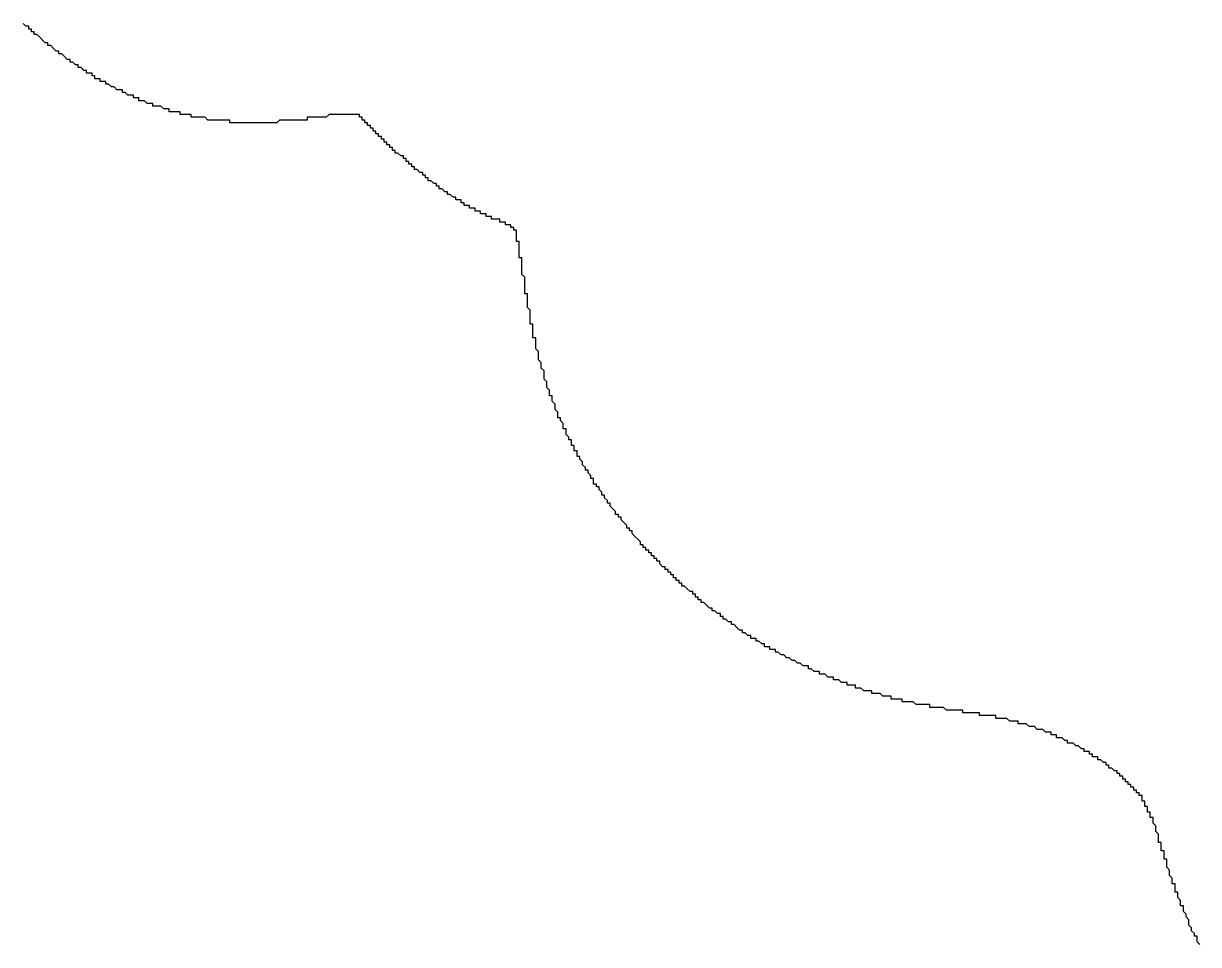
# Model space of a CAD drawing. Header units: millimetres. Extents: x 289 to 9778, y -894 to 6380.
# Drawn here: x 7136.231 to 7140.495, y 587.108 to 590.448 of the extents above; entities that cross this region are included whole.
import ezdxf

# ---------------------------------------------------------------- set-up
doc = ezdxf.new("R2010")
doc.units = ezdxf.units.MM

msp = doc.modelspace()

# ---------------------------------------------------------------- linework, layer by layer
for points in [[(7137.4397, 590.1175, 0), (7137.4297, 590.1175, 0), (7137.4297, 590.1175, 0), (7137.4297, 590.1175, 0), (7137.4297, 590.1175, 0), (7137.4297, 590.1175, 0), (7137.4297, 590.1175, 0), (7137.4297, 590.1175, 0), (7137.4297, 590.1175, 0), (7137.4297, 590.1175, 0), (7137.4297, 590.1175, 0), (7137.4297, 590.1175, 0), (7137.4297, 590.1175, 0), (7137.4297, 590.1175, 0), (7137.4297, 590.1175, 0), (7137.4297, 590.1175, 0), (7137.4197, 590.1175, 0), (7137.4197, 590.1175, 0), (7137.4197, 590.1175, 0), (7137.4197, 590.1175, 0), (7137.4197, 590.1175, 0), (7137.4197, 590.1175, 0), (7137.4197, 590.1175, 0), (7137.4197, 590.1175, 0), (7137.4197, 590.1175, 0), (7137.4097, 590.1175, 0), (7137.4097, 590.1175, 0), (7137.4097, 590.1175, 0), (7137.4097, 590.1175, 0), (7137.4097, 590.1175, 0), (7137.4097, 590.1175, 0), (7137.4097, 590.1175, 0), (7137.3997, 590.1175, 0), (7137.3997, 590.1175, 0), (7137.3997, 590.1175, 0), (7137.3997, 590.1175, 0), (7137.3997, 590.1175, 0), (7137.3997, 590.1175, 0), (7137.3897, 590.1175, 0), (7137.3897, 590.1175, 0), (7137.3897, 590.1175, 0), (7137.3897, 590.1175, 0), (7137.3897, 590.1175, 0), (7137.3797, 590.1175, 0), (7137.3797, 590.1175, 0), (7137.3797, 590.1175, 0), (7137.3797, 590.1175, 0), (7137.3697, 590.1175, 0), (7137.3697, 590.1175, 0), (7137.3697, 590.1175, 0), (7137.3697, 590.1175, 0), (7137.3597, 590.1175, 0), (7137.3597, 590.1175, 0), (7137.3597, 590.1175, 0), (7137.3597, 590.1175, 0), (7137.3497, 590.1175, 0), (7137.3497, 590.1175, 0), (7137.3497, 590.1175, 0), (7137.3497, 590.1175, 0), (7137.3397, 590.1175, 0), (7137.3397, 590.1175, 0), (7137.3397, 590.1175, 0), (7137.3397, 590.1175, 0), (7137.3297, 590.1075, 0), (7137.3297, 590.1075, 0), (7137.3297, 590.1075, 0), (7137.3297, 590.1075, 0), (7137.3197, 590.1075, 0), (7137.3197, 590.1075, 0), (7137.3197, 590.1075, 0), (7137.3097, 590.1075, 0), (7137.3097, 590.1075, 0), (7137.3097, 590.1075, 0), (7137.2997, 590.1075, 0), (7137.2997, 590.1075, 0), (7137.2997, 590.1075, 0), (7137.2997, 590.1075, 0), (7137.2897, 590.1075, 0), (7137.2897, 590.1075, 0), (7137.2897, 590.1075, 0), (7137.2797, 590.1075, 0), (7137.2797, 590.1075, 0), (7137.2797, 590.1075, 0), (7137.2697, 590.1075, 0), (7137.2697, 590.1075, 0), (7137.2697, 590.1075, 0), (7137.2597, 590.1075, 0), (7137.2597, 590.1075, 0), (7137.2597, 590.0975, 0), (7137.2497, 590.0975, 0), (7137.2497, 590.0975, 0), (7137.2497, 590.0975, 0), (7137.2397, 590.0975, 0), (7137.2397, 590.0975, 0), (7137.2397, 590.0975, 0), (7137.2297, 590.0975, 0), (7137.2297, 590.0975, 0), (7137.2297, 590.0975, 0), (7137.2197, 590.0975, 0), (7137.2197, 590.0975, 0), (7137.2097, 590.0975, 0), (7137.2097, 590.0975, 0), (7137.2097, 590.0975, 0), (7137.1997, 590.0975, 0), (7137.1997, 590.0975, 0), (7137.1997, 590.0975, 0), (7137.1897, 590.0975, 0), (7137.1897, 590.0975, 0), (7137.1797, 590.0975, 0), (7137.1797, 590.0975, 0), (7137.1797, 590.0975, 0), (7137.1697, 590.0975, 0), (7137.1697, 590.0975, 0), (7137.1697, 590.0975, 0), (7137.1597, 590.0975, 0), (7137.1597, 590.0975, 0), (7137.1497, 590.0875, 0), (7137.1497, 590.0875, 0), (7137.1497, 590.0875, 0), (7137.1397, 590.0875, 0), (7137.1397, 590.0875, 0), (7137.1297, 590.0875, 0), (7137.1297, 590.0875, 0), (7137.1297, 590.0875, 0), (7137.1197, 590.0875, 0), (7137.1197, 590.0875, 0), (7137.1097, 590.0875, 0), (7137.1097, 590.0875, 0), (7137.1097, 590.0875, 0), (7137.0997, 590.0875, 0), (7137.0997, 590.0875, 0), (7137.0897, 590.0875, 0), (7137.0897, 590.0875, 0), (7137.0797, 590.0875, 0), (7137.0797, 590.0875, 0), (7137.0797, 590.0875, 0), (7137.0697, 590.0875, 0), (7137.0697, 590.0875, 0), (7137.0597, 590.0875, 0), (7137.0597, 590.0875, 0), (7137.0597, 590.0875, 0), (7137.0497, 590.0875, 0), (7137.0497, 590.0875, 0), (7137.0397, 590.0875, 0), (7137.0397, 590.0875, 0), (7137.0297, 590.0875, 0), (7137.0297, 590.0875, 0), (7137.0197, 590.0875, 0), (7137.0197, 590.0875, 0), (7137.0197, 590.0875, 0), (7137.0097, 590.0875, 0), (7137.0097, 590.0875, 0), (7136.9997, 590.0875, 0), (7136.9997, 590.0875, 0), (7136.9897, 590.0875, 0), (7136.9897, 590.0875, 0), (7136.9797, 590.0875, 0), (7136.9797, 590.0875, 0), (7136.9797, 590.0975, 0), (7136.9697, 590.0975, 0), (7136.9697, 590.0975, 0), (7136.9597, 590.0975, 0), (7136.9597, 590.0975, 0), (7136.9497, 590.0975, 0), (7136.9497, 590.0975, 0), (7136.9397, 590.0975, 0), (7136.9397, 590.0975, 0), (7136.9297, 590.0975, 0), (7136.9297, 590.0975, 0), (7136.9297, 590.0975, 0), (7136.9197, 590.0975, 0), (7136.9197, 590.0975, 0), (7136.9097, 590.0975, 0), (7136.9097, 590.0975, 0), (7136.8997, 590.0975, 0), (7136.8997, 590.0975, 0), (7136.8897, 590.1075, 0), (7136.8897, 590.1075, 0), (7136.8797, 590.1075, 0), (7136.8797, 590.1075, 0), (7136.8697, 590.1075, 0), (7136.8697, 590.1075, 0), (7136.8697, 590.1075, 0), (7136.8597, 590.1075, 0), (7136.8597, 590.1075, 0), (7136.8497, 590.1075, 0), (7136.8497, 590.1075, 0), (7136.8397, 590.1075, 0), (7136.8397, 590.1175, 0), (7136.8297, 590.1175, 0), (7136.8297, 590.1175, 0), (7136.8197, 590.1175, 0), (7136.8197, 590.1175, 0), (7136.8197, 590.1175, 0), (7136.8097, 590.1175, 0), (7136.8097, 590.1175, 0), (7136.7997, 590.1175, 0), (7136.7997, 590.1275, 0), (7136.7897, 590.1275, 0), (7136.7897, 590.1275, 0), (7136.7797, 590.1275, 0), (7136.7797, 590.1275, 0), (7136.7697, 590.1275, 0), (7136.7697, 590.1275, 0), (7136.7597, 590.1275, 0), (7136.7597, 590.1375, 0), (7136.7597, 590.1375, 0), (7136.7497, 590.1375, 0), (7136.7497, 590.1375, 0), (7136.7397, 590.1375, 0), (7136.7397, 590.1375, 0), (7136.7297, 590.1475, 0), (7136.7297, 590.1475, 0), (7136.7197, 590.1475, 0), (7136.7197, 590.1475, 0), (7136.7097, 590.1475, 0), (7136.7097, 590.1475, 0), (7136.6997, 590.1475, 0), (7136.6997, 590.1575, 0), (7136.6997, 590.1575, 0), (7136.6897, 590.1575, 0), (7136.6897, 590.1575, 0), (7136.6797, 590.1575, 0), (7136.6797, 590.1575, 0), (7136.6697, 590.1675, 0), (7136.6697, 590.1675, 0), (7136.6597, 590.1675, 0), (7136.6597, 590.1675, 0), (7136.6497, 590.1675, 0), (7136.6497, 590.1775, 0), (7136.6397, 590.1775, 0), (7136.6397, 590.1775, 0), (7136.6397, 590.1775, 0), (7136.6297, 590.1775, 0), (7136.6297, 590.1875, 0), (7136.6197, 590.1875, 0), (7136.6197, 590.1875, 0), (7136.6097, 590.1875, 0), (7136.6097, 590.1875, 0), (7136.5997, 590.1975, 0), (7136.5997, 590.1975, 0), (7136.5897, 590.1975, 0), (7136.5897, 590.1975, 0), (7136.5897, 590.2075, 0), (7136.5797, 590.2075, 0), (7136.5797, 590.2075, 0), (7136.5697, 590.2075, 0), (7136.5697, 590.2075, 0), (7136.5597, 590.2175, 0), (7136.5597, 590.2175, 0), (7136.5497, 590.2175, 0), (7136.5497, 590.2175, 0), (7136.5397, 590.2275, 0), (7136.5397, 590.2275, 0), (7136.5297, 590.2275, 0), (7136.5297, 590.2275, 0), (7136.5297, 590.2375, 0), (7136.5197, 590.2375, 0), (7136.5197, 590.2375, 0), (7136.5097, 590.2375, 0), (7136.5097, 590.2475, 0), (7136.4997, 590.2475, 0), (7136.4997, 590.2475, 0), (7136.4897, 590.2475, 0), (7136.4897, 590.2575, 0), (7136.4797, 590.2575, 0), (7136.4797, 590.2575, 0), (7136.4797, 590.2675, 0), (7136.4697, 590.2675, 0), (7136.4697, 590.2675, 0), (7136.4597, 590.2675, 0), (7136.4597, 590.2775, 0), (7136.4497, 590.2775, 0), (7136.4497, 590.2775, 0), (7136.4397, 590.2875, 0), (7136.4397, 590.2875, 0), (7136.4297, 590.2875, 0), (7136.4297, 590.2875, 0), (7136.4297, 590.2975, 0), (7136.4197, 590.2975, 0), (7136.4197, 590.2975, 0), (7136.4097, 590.3075, 0), (7136.4097, 590.3075, 0), (7136.3997, 590.3075, 0), (7136.3997, 590.3175, 0), (7136.3897, 590.3175, 0), (7136.3897, 590.3175, 0), (7136.3797, 590.3275, 0), (7136.3797, 590.3275, 0), (7136.3797, 590.3275, 0), (7136.3697, 590.3375, 0), (7136.3697, 590.3375, 0), (7136.3597, 590.3375, 0), (7136.3597, 590.3475, 0), (7136.3497, 590.3475, 0), (7136.3497, 590.3475, 0), (7136.3397, 590.3575, 0), (7136.3397, 590.3575, 0), (7136.3397, 590.3575, 0), (7136.3297, 590.3675, 0), (7136.3297, 590.3675, 0), (7136.3197, 590.3675, 0), (7136.3197, 590.3775, 0), (7136.3097, 590.3775, 0), (7136.3097, 590.3775, 0), (7136.2997, 590.3875, 0), (7136.2997, 590.3875, 0), (7136.2997, 590.3875, 0), (7136.2897, 590.3975, 0), (7136.2897, 590.3975, 0), (7136.2797, 590.4075, 0), (7136.2797, 590.4075, 0), (7136.2697, 590.4075, 0), (7136.2697, 590.4175, 0), (7136.2597, 590.4175, 0), (7136.2597, 590.4175, 0), (7136.2597, 590.4275, 0), (7136.2497, 590.4275, 0), (7136.2497, 590.4375, 0), (7136.2397, 590.4375, 0), (7136.2397, 590.4375, 0), (7136.2297, 590.4475, 0)], [(7138.0097, 589.7075, 0), (7138.0097, 589.7075, 0), (7138.0097, 589.7075, 0), (7138.0097, 589.7075, 0), (7138.0097, 589.7075, 0), (7138.0097, 589.7075, 0), (7138.0097, 589.7075, 0), (7138.0097, 589.7075, 0), (7138.0097, 589.7075, 0), (7138.0097, 589.7075, 0), (7138.0097, 589.7075, 0), (7138.0097, 589.7075, 0), (7138.0097, 589.7075, 0), (7138.0097, 589.7075, 0), (7137.9997, 589.7075, 0), (7137.9997, 589.7075, 0), (7137.9997, 589.7075, 0), (7137.9997, 589.7075, 0), (7137.9997, 589.7075, 0), (7137.9997, 589.7075, 0), (7137.9997, 589.7175, 0), (7137.9997, 589.7175, 0), (7137.9997, 589.7175, 0), (7137.9997, 589.7175, 0), (7137.9997, 589.7175, 0), (7137.9997, 589.7175, 0), (7137.9997, 589.7175, 0), (7137.9997, 589.7175, 0), (7137.9997, 589.7175, 0), (7137.9997, 589.7175, 0), (7137.9997, 589.7175, 0), (7137.9897, 589.7175, 0), (7137.9897, 589.7175, 0), (7137.9897, 589.7175, 0), (7137.9897, 589.7175, 0), (7137.9897, 589.7175, 0), (7137.9897, 589.7175, 0), (7137.9897, 589.7175, 0), (7137.9897, 589.7175, 0), (7137.9897, 589.7175, 0), (7137.9897, 589.7175, 0), (7137.9897, 589.7175, 0), (7137.9897, 589.7175, 0), (7137.9797, 589.7175, 0), (7137.9797, 589.7175, 0), (7137.9797, 589.7175, 0), (7137.9797, 589.7175, 0), (7137.9797, 589.7175, 0), (7137.9797, 589.7275, 0), (7137.9797, 589.7275, 0), (7137.9797, 589.7275, 0), (7137.9797, 589.7275, 0), (7137.9797, 589.7275, 0), (7137.9697, 589.7275, 0), (7137.9697, 589.7275, 0), (7137.9697, 589.7275, 0), (7137.9697, 589.7275, 0), (7137.9697, 589.7275, 0), (7137.9697, 589.7275, 0), (7137.9697, 589.7275, 0), (7137.9697, 589.7275, 0), (7137.9597, 589.7275, 0), (7137.9597, 589.7275, 0), (7137.9597, 589.7275, 0), (7137.9597, 589.7275, 0), (7137.9597, 589.7275, 0), (7137.9597, 589.7275, 0), (7137.9597, 589.7275, 0), (7137.9597, 589.7375, 0), (7137.9497, 589.7375, 0), (7137.9497, 589.7375, 0), (7137.9497, 589.7375, 0), (7137.9497, 589.7375, 0), (7137.9497, 589.7375, 0), (7137.9497, 589.7375, 0), (7137.9497, 589.7375, 0), (7137.9397, 589.7375, 0), (7137.9397, 589.7375, 0), (7137.9397, 589.7375, 0), (7137.9397, 589.7375, 0), (7137.9397, 589.7375, 0), (7137.9397, 589.7375, 0), (7137.9297, 589.7375, 0), (7137.9297, 589.7375, 0), (7137.9297, 589.7475, 0), (7137.9297, 589.7475, 0), (7137.9297, 589.7475, 0), (7137.9297, 589.7475, 0), (7137.9197, 589.7475, 0), (7137.9197, 589.7475, 0), (7137.9197, 589.7475, 0), (7137.9197, 589.7475, 0), (7137.9197, 589.7475, 0), (7137.9197, 589.7475, 0), (7137.9097, 589.7475, 0), (7137.9097, 589.7475, 0), (7137.9097, 589.7475, 0), (7137.9097, 589.7575, 0), (7137.9097, 589.7575, 0), (7137.9097, 589.7575, 0), (7137.8997, 589.7575, 0), (7137.8997, 589.7575, 0), (7137.8997, 589.7575, 0), (7137.8997, 589.7575, 0), (7137.8997, 589.7575, 0), (7137.8897, 589.7575, 0), (7137.8897, 589.7575, 0), (7137.8897, 589.7575, 0), (7137.8897, 589.7575, 0), (7137.8897, 589.7675, 0), (7137.8897, 589.7675, 0), (7137.8797, 589.7675, 0), (7137.8797, 589.7675, 0), (7137.8797, 589.7675, 0), (7137.8797, 589.7675, 0), (7137.8797, 589.7675, 0), (7137.8697, 589.7675, 0), (7137.8697, 589.7675, 0), (7137.8697, 589.7675, 0), (7137.8697, 589.7775, 0), (7137.8697, 589.7775, 0), (7137.8597, 589.7775, 0), (7137.8597, 589.7775, 0), (7137.8597, 589.7775, 0), (7137.8597, 589.7775, 0), (7137.8597, 589.7775, 0), (7137.8497, 589.7775, 0), (7137.8497, 589.7775, 0), (7137.8497, 589.7775, 0), (7137.8497, 589.7875, 0), (7137.8497, 589.7875, 0), (7137.8397, 589.7875, 0), (7137.8397, 589.7875, 0), (7137.8397, 589.7875, 0), (7137.8397, 589.7875, 0), (7137.8397, 589.7875, 0), (7137.8297, 589.7875, 0), (7137.8297, 589.7875, 0), (7137.8297, 589.7975, 0), (7137.8297, 589.7975, 0), (7137.8297, 589.7975, 0), (7137.8297, 589.7975, 0), (7137.8197, 589.7975, 0), (7137.8197, 589.7975, 0), (7137.8197, 589.7975, 0), (7137.8197, 589.7975, 0), (7137.8197, 589.8075, 0), (7137.8097, 589.8075, 0), (7137.8097, 589.8075, 0), (7137.8097, 589.8075, 0), (7137.8097, 589.8075, 0), (7137.8097, 589.8075, 0), (7137.7997, 589.8075, 0), (7137.7997, 589.8075, 0), (7137.7997, 589.8075, 0), (7137.7997, 589.8175, 0), (7137.7997, 589.8175, 0), (7137.7997, 589.8175, 0), (7137.7897, 589.8175, 0), (7137.7897, 589.8175, 0), (7137.7897, 589.8175, 0), (7137.7897, 589.8175, 0), (7137.7897, 589.8175, 0), (7137.7797, 589.8275, 0), (7137.7797, 589.8275, 0), (7137.7797, 589.8275, 0), (7137.7797, 589.8275, 0), (7137.7797, 589.8275, 0), (7137.7697, 589.8275, 0), (7137.7697, 589.8275, 0), (7137.7697, 589.8275, 0), (7137.7697, 589.8375, 0), (7137.7697, 589.8375, 0), (7137.7697, 589.8375, 0), (7137.7597, 589.8375, 0), (7137.7597, 589.8375, 0), (7137.7597, 589.8375, 0), (7137.7597, 589.8375, 0), (7137.7597, 589.8375, 0), (7137.7497, 589.8475, 0), (7137.7497, 589.8475, 0), (7137.7497, 589.8475, 0), (7137.7497, 589.8475, 0), (7137.7497, 589.8475, 0), (7137.7497, 589.8475, 0), (7137.7397, 589.8475, 0), (7137.7397, 589.8475, 0), (7137.7397, 589.8575, 0), (7137.7397, 589.8575, 0), (7137.7397, 589.8575, 0), (7137.7397, 589.8575, 0), (7137.7297, 589.8575, 0), (7137.7297, 589.8575, 0), (7137.7297, 589.8575, 0), (7137.7297, 589.8575, 0), (7137.7297, 589.8675, 0), (7137.7197, 589.8675, 0), (7137.7197, 589.8675, 0), (7137.7197, 589.8675, 0), (7137.7197, 589.8675, 0), (7137.7197, 589.8675, 0), (7137.7197, 589.8675, 0), (7137.7097, 589.8775, 0), (7137.7097, 589.8775, 0), (7137.7097, 589.8775, 0), (7137.7097, 589.8775, 0), (7137.7097, 589.8775, 0), (7137.7097, 589.8775, 0), (7137.6997, 589.8775, 0), (7137.6997, 589.8775, 0), (7137.6997, 589.8875, 0), (7137.6997, 589.8875, 0), (7137.6997, 589.8875, 0), (7137.6997, 589.8875, 0), (7137.6897, 589.8875, 0), (7137.6897, 589.8875, 0), (7137.6897, 589.8875, 0), (7137.6897, 589.8975, 0), (7137.6897, 589.8975, 0), (7137.6897, 589.8975, 0), (7137.6797, 589.8975, 0), (7137.6797, 589.8975, 0), (7137.6797, 589.8975, 0), (7137.6797, 589.8975, 0), (7137.6797, 589.9075, 0), (7137.6797, 589.9075, 0), (7137.6697, 589.9075, 0), (7137.6697, 589.9075, 0), (7137.6697, 589.9075, 0), (7137.6697, 589.9075, 0), (7137.6697, 589.9075, 0), (7137.6697, 589.9075, 0), (7137.6597, 589.9175, 0), (7137.6597, 589.9175, 0), (7137.6597, 589.9175, 0), (7137.6597, 589.9175, 0), (7137.6597, 589.9175, 0), (7137.6597, 589.9175, 0), (7137.6497, 589.9175, 0), (7137.6497, 589.9275, 0), (7137.6497, 589.9275, 0), (7137.6497, 589.9275, 0), (7137.6497, 589.9275, 0), (7137.6497, 589.9275, 0), (7137.6397, 589.9275, 0), (7137.6397, 589.9275, 0), (7137.6397, 589.9275, 0), (7137.6397, 589.9375, 0), (7137.6397, 589.9375, 0), (7137.6397, 589.9375, 0), (7137.6297, 589.9375, 0), (7137.6297, 589.9375, 0), (7137.6297, 589.9375, 0), (7137.6297, 589.9375, 0), (7137.6297, 589.9475, 0), (7137.6297, 589.9475, 0), (7137.6297, 589.9475, 0), (7137.6197, 589.9475, 0), (7137.6197, 589.9475, 0), (7137.6197, 589.9475, 0), (7137.6197, 589.9475, 0), (7137.6197, 589.9575, 0), (7137.6197, 589.9575, 0), (7137.6097, 589.9575, 0), (7137.6097, 589.9575, 0), (7137.6097, 589.9575, 0), (7137.6097, 589.9575, 0), (7137.6097, 589.9575, 0), (7137.6097, 589.9575, 0), (7137.6097, 589.9675, 0), (7137.5997, 589.9675, 0), (7137.5997, 589.9675, 0), (7137.5997, 589.9675, 0), (7137.5997, 589.9675, 0), (7137.5997, 589.9675, 0), (7137.5997, 589.9675, 0), (7137.5897, 589.9775, 0), (7137.5897, 589.9775, 0), (7137.5897, 589.9775, 0), (7137.5897, 589.9775, 0), (7137.5897, 589.9775, 0), (7137.5897, 589.9775, 0), (7137.5897, 589.9775, 0), (7137.5797, 589.9775, 0), (7137.5797, 589.9875, 0), (7137.5797, 589.9875, 0), (7137.5797, 589.9875, 0), (7137.5797, 589.9875, 0), (7137.5797, 589.9875, 0), (7137.5797, 589.9875, 0), (7137.5697, 589.9875, 0), (7137.5697, 589.9875, 0), (7137.5697, 589.9975, 0), (7137.5697, 589.9975, 0), (7137.5697, 589.9975, 0), (7137.5697, 589.9975, 0), (7137.5697, 589.9975, 0), (7137.5597, 589.9975, 0), (7137.5597, 589.9975, 0), (7137.5597, 590.0075, 0), (7137.5597, 590.0075, 0), (7137.5597, 590.0075, 0), (7137.5597, 590.0075, 0), (7137.5597, 590.0075, 0), (7137.5497, 590.0075, 0), (7137.5497, 590.0075, 0), (7137.5497, 590.0075, 0), (7137.5497, 590.0175, 0), (7137.5497, 590.0175, 0), (7137.5497, 590.0175, 0), (7137.5497, 590.0175, 0), (7137.5497, 590.0175, 0), (7137.5397, 590.0175, 0), (7137.5397, 590.0175, 0), (7137.5397, 590.0175, 0), (7137.5397, 590.0275, 0), (7137.5397, 590.0275, 0), (7137.5397, 590.0275, 0), (7137.5397, 590.0275, 0), (7137.5297, 590.0275, 0), (7137.5297, 590.0275, 0), (7137.5297, 590.0275, 0), (7137.5297, 590.0275, 0), (7137.5297, 590.0375, 0), (7137.5297, 590.0375, 0), (7137.5297, 590.0375, 0), (7137.5297, 590.0375, 0), (7137.5197, 590.0375, 0), (7137.5197, 590.0375, 0), (7137.5197, 590.0375, 0), (7137.5197, 590.0375, 0), (7137.5197, 590.0375, 0), (7137.5197, 590.0475, 0), (7137.5197, 590.0475, 0), (7137.5197, 590.0475, 0), (7137.5197, 590.0475, 0), (7137.5097, 590.0475, 0), (7137.5097, 590.0475, 0), (7137.5097, 590.0475, 0), (7137.5097, 590.0475, 0), (7137.5097, 590.0475, 0), (7137.5097, 590.0575, 0), (7137.5097, 590.0575, 0), (7137.5097, 590.0575, 0), (7137.4997, 590.0575, 0), (7137.4997, 590.0575, 0), (7137.4997, 590.0575, 0), (7137.4997, 590.0575, 0), (7137.4997, 590.0575, 0), (7137.4997, 590.0575, 0), (7137.4997, 590.0675, 0), (7137.4997, 590.0675, 0), (7137.4997, 590.0675, 0), (7137.4897, 590.0675, 0), (7137.4897, 590.0675, 0), (7137.4897, 590.0675, 0), (7137.4897, 590.0675, 0), (7137.4897, 590.0675, 0), (7137.4897, 590.0675, 0), (7137.4897, 590.0675, 0), (7137.4897, 590.0775, 0), (7137.4897, 590.0775, 0), (7137.4897, 590.0775, 0), (7137.4797, 590.0775, 0), (7137.4797, 590.0775, 0), (7137.4797, 590.0775, 0), (7137.4797, 590.0775, 0), (7137.4797, 590.0775, 0), (7137.4797, 590.0775, 0), (7137.4797, 590.0775, 0), (7137.4797, 590.0775, 0), (7137.4797, 590.0875, 0), (7137.4797, 590.0875, 0), (7137.4797, 590.0875, 0), (7137.4697, 590.0875, 0), (7137.4697, 590.0875, 0), (7137.4697, 590.0875, 0), (7137.4697, 590.0875, 0), (7137.4697, 590.0875, 0), (7137.4697, 590.0875, 0), (7137.4697, 590.0875, 0), (7137.4697, 590.0875, 0), (7137.4697, 590.0875, 0), (7137.4697, 590.0975, 0), (7137.4697, 590.0975, 0), (7137.4697, 590.0975, 0), (7137.4597, 590.0975, 0), (7137.4597, 590.0975, 0), (7137.4597, 590.0975, 0), (7137.4597, 590.0975, 0), (7137.4597, 590.0975, 0), (7137.4597, 590.0975, 0), (7137.4597, 590.0975, 0), (7137.4597, 590.0975, 0), (7137.4597, 590.0975, 0), (7137.4597, 590.0975, 0), (7137.4597, 590.0975, 0), (7137.4597, 590.1075, 0), (7137.4597, 590.1075, 0), (7137.4597, 590.1075, 0), (7137.4497, 590.1075, 0), (7137.4497, 590.1075, 0), (7137.4497, 590.1075, 0), (7137.4497, 590.1075, 0), (7137.4497, 590.1075, 0), (7137.4497, 590.1075, 0), (7137.4497, 590.1075, 0), (7137.4497, 590.1075, 0), (7137.4497, 590.1075, 0), (7137.4497, 590.1075, 0), (7137.4497, 590.1075, 0), (7137.4497, 590.1075, 0), (7137.4497, 590.1075, 0), (7137.4497, 590.1075, 0), (7137.4497, 590.1075, 0), (7137.4497, 590.1075, 0), (7137.4497, 590.1175, 0), (7137.4397, 590.1175, 0), (7137.4397, 590.1175, 0), (7137.4397, 590.1175, 0), (7137.4397, 590.1175, 0), (7137.4397, 590.1175, 0), (7137.4397, 590.1175, 0), (7137.4397, 590.1175, 0), (7137.4397, 590.1175, 0), (7137.4397, 590.1175, 0), (7137.4397, 590.1175, 0), (7137.4397, 590.1175, 0), (7137.4397, 590.1175, 0), (7137.4397, 590.1175, 0), (7137.4397, 590.1175, 0), (7137.4397, 590.1175, 0), (7137.4397, 590.1175, 0), (7137.4397, 590.1175, 0), (7137.4397, 590.1175, 0), (7137.4397, 590.1175, 0), (7137.4397, 590.1175, 0), (7137.4397, 590.1175, 0), (7137.4397, 590.1175, 0), (7137.4397, 590.1175, 0), (7137.4397, 590.1175, 0), (7137.4397, 590.1175, 0), (7137.4397, 590.1175, 0), (7137.4397, 590.1175, 0), (7137.4397, 590.1175, 0), (7137.4397, 590.1175, 0), (7137.4397, 590.1175, 0), (7137.4397, 590.1175, 0)], [(7140.4997, 587.1075, 0), (7140.4897, 587.1175, 0), (7140.4897, 587.1175, 0), (7140.4897, 587.1275, 0), (7140.4897, 587.1375, 0), (7140.4797, 587.1375, 0), (7140.4797, 587.1475, 0), (7140.4797, 587.1475, 0), (7140.4697, 587.1575, 0), (7140.4697, 587.1575, 0), (7140.4697, 587.1675, 0), (7140.4697, 587.1675, 0), (7140.4597, 587.1775, 0), (7140.4597, 587.1875, 0), (7140.4597, 587.1875, 0), (7140.4597, 587.1975, 0), (7140.4597, 587.1975, 0), (7140.4497, 587.2075, 0), (7140.4497, 587.2075, 0), (7140.4497, 587.2175, 0), (7140.4497, 587.2175, 0), (7140.4397, 587.2275, 0), (7140.4397, 587.2275, 0), (7140.4397, 587.2375, 0), (7140.4397, 587.2375, 0), (7140.4397, 587.2475, 0), (7140.4297, 587.2475, 0), (7140.4297, 587.2575, 0), (7140.4297, 587.2575, 0), (7140.4297, 587.2675, 0), (7140.4297, 587.2675, 0), (7140.4197, 587.2775, 0), (7140.4197, 587.2775, 0), (7140.4197, 587.2875, 0), (7140.4197, 587.2875, 0), (7140.4197, 587.2975, 0), (7140.4097, 587.2975, 0), (7140.4097, 587.3075, 0), (7140.4097, 587.3075, 0), (7140.4097, 587.3175, 0), (7140.4097, 587.3175, 0), (7140.4097, 587.3275, 0), (7140.3997, 587.3275, 0), (7140.3997, 587.3375, 0), (7140.3997, 587.3375, 0), (7140.3997, 587.3375, 0), (7140.3997, 587.3475, 0), (7140.3997, 587.3475, 0), (7140.3897, 587.3575, 0), (7140.3897, 587.3575, 0), (7140.3897, 587.3675, 0), (7140.3897, 587.3675, 0), (7140.3897, 587.3775, 0), (7140.3897, 587.3775, 0), (7140.3897, 587.3775, 0), (7140.3797, 587.3875, 0), (7140.3797, 587.3875, 0), (7140.3797, 587.3975, 0), (7140.3797, 587.3975, 0), (7140.3797, 587.4075, 0), (7140.3797, 587.4075, 0), (7140.3797, 587.4075, 0), (7140.3797, 587.4175, 0), (7140.3697, 587.4175, 0), (7140.3697, 587.4275, 0), (7140.3697, 587.4275, 0), (7140.3697, 587.4275, 0), (7140.3697, 587.4375, 0), (7140.3697, 587.4375, 0), (7140.3697, 587.4375, 0), (7140.3697, 587.4475, 0), (7140.3597, 587.4475, 0), (7140.3597, 587.4575, 0), (7140.3597, 587.4575, 0), (7140.3597, 587.4575, 0), (7140.3597, 587.4675, 0), (7140.3597, 587.4675, 0), (7140.3597, 587.4675, 0), (7140.3597, 587.4775, 0), (7140.3597, 587.4775, 0), (7140.3497, 587.4775, 0), (7140.3497, 587.4875, 0), (7140.3497, 587.4875, 0), (7140.3497, 587.4875, 0), (7140.3497, 587.4975, 0), (7140.3497, 587.4975, 0), (7140.3497, 587.4975, 0), (7140.3497, 587.5075, 0), (7140.3497, 587.5075, 0), (7140.3497, 587.5075, 0), (7140.3397, 587.5175, 0), (7140.3397, 587.5175, 0), (7140.3397, 587.5175, 0), (7140.3397, 587.5275, 0), (7140.3397, 587.5275, 0), (7140.3397, 587.5275, 0), (7140.3397, 587.5275, 0), (7140.3397, 587.5375, 0), (7140.3397, 587.5375, 0), (7140.3397, 587.5375, 0), (7140.3297, 587.5475, 0), (7140.3297, 587.5475, 0), (7140.3297, 587.5475, 0), (7140.3297, 587.5475, 0), (7140.3297, 587.5575, 0), (7140.3297, 587.5575, 0), (7140.3297, 587.5575, 0), (7140.3297, 587.5575, 0), (7140.3297, 587.5675, 0), (7140.3297, 587.5675, 0), (7140.3197, 587.5675, 0), (7140.3197, 587.5675, 0), (7140.3197, 587.5775, 0), (7140.3197, 587.5775, 0), (7140.3197, 587.5775, 0), (7140.3197, 587.5775, 0), (7140.3197, 587.5875, 0), (7140.3197, 587.5875, 0), (7140.3197, 587.5875, 0), (7140.3197, 587.5875, 0), (7140.3097, 587.5875, 0), (7140.3097, 587.5975, 0), (7140.3097, 587.5975, 0), (7140.3097, 587.5975, 0), (7140.3097, 587.5975, 0), (7140.3097, 587.5975, 0), (7140.3097, 587.6075, 0), (7140.3097, 587.6075, 0), (7140.3097, 587.6075, 0), (7140.3097, 587.6075, 0), (7140.2997, 587.6075, 0), (7140.2997, 587.6175, 0), (7140.2997, 587.6175, 0), (7140.2997, 587.6175, 0), (7140.2997, 587.6175, 0), (7140.2997, 587.6175, 0), (7140.2997, 587.6275, 0), (7140.2997, 587.6275, 0), (7140.2997, 587.6275, 0), (7140.2897, 587.6275, 0), (7140.2897, 587.6275, 0), (7140.2897, 587.6275, 0), (7140.2897, 587.6375, 0), (7140.2897, 587.6375, 0), (7140.2897, 587.6375, 0), (7140.2897, 587.6375, 0), (7140.2897, 587.6375, 0), (7140.2897, 587.6475, 0), (7140.2797, 587.6475, 0), (7140.2797, 587.6475, 0), (7140.2797, 587.6475, 0), (7140.2797, 587.6475, 0), (7140.2797, 587.6475, 0), (7140.2797, 587.6575, 0), (7140.2797, 587.6575, 0), (7140.2697, 587.6575, 0), (7140.2697, 587.6575, 0), (7140.2697, 587.6575, 0), (7140.2697, 587.6675, 0), (7140.2697, 587.6675, 0), (7140.2697, 587.6675, 0), (7140.2697, 587.6675, 0), (7140.2597, 587.6675, 0), (7140.2597, 587.6675, 0), (7140.2597, 587.6775, 0), (7140.2597, 587.6775, 0), (7140.2597, 587.6775, 0), (7140.2597, 587.6775, 0), (7140.2497, 587.6775, 0), (7140.2497, 587.6875, 0), (7140.2497, 587.6875, 0), (7140.2497, 587.6875, 0), (7140.2497, 587.6875, 0), (7140.2397, 587.6875, 0), (7140.2397, 587.6975, 0), (7140.2397, 587.6975, 0), (7140.2397, 587.6975, 0), (7140.2397, 587.6975, 0), (7140.2297, 587.6975, 0), (7140.2297, 587.7075, 0), (7140.2297, 587.7075, 0), (7140.2297, 587.7075, 0), (7140.2297, 587.7075, 0), (7140.2197, 587.7075, 0), (7140.2197, 587.7175, 0), (7140.2197, 587.7175, 0), (7140.2197, 587.7175, 0), (7140.2097, 587.7175, 0), (7140.2097, 587.7175, 0), (7140.2097, 587.7275, 0), (7140.2097, 587.7275, 0), (7140.1997, 587.7275, 0), (7140.1997, 587.7275, 0), (7140.1997, 587.7275, 0), (7140.1997, 587.7375, 0), (7140.1997, 587.7375, 0), (7140.1897, 587.7375, 0), (7140.1897, 587.7375, 0), (7140.1897, 587.7375, 0), (7140.1797, 587.7475, 0), (7140.1797, 587.7475, 0), (7140.1797, 587.7475, 0), (7140.1797, 587.7475, 0), (7140.1697, 587.7475, 0), (7140.1697, 587.7575, 0), (7140.1697, 587.7575, 0), (7140.1697, 587.7575, 0), (7140.1597, 587.7575, 0), (7140.1597, 587.7575, 0), (7140.1597, 587.7675, 0), (7140.1597, 587.7675, 0), (7140.1497, 587.7675, 0), (7140.1497, 587.7675, 0), (7140.1497, 587.7675, 0), (7140.1397, 587.7775, 0), (7140.1397, 587.7775, 0), (7140.1397, 587.7775, 0), (7140.1397, 587.7775, 0), (7140.1297, 587.7775, 0), (7140.1297, 587.7775, 0), (7140.1297, 587.7875, 0), (7140.1197, 587.7875, 0), (7140.1197, 587.7875, 0), (7140.1197, 587.7875, 0), (7140.1097, 587.7875, 0), (7140.1097, 587.7975, 0), (7140.1097, 587.7975, 0), (7140.1097, 587.7975, 0), (7140.0997, 587.7975, 0), (7140.0997, 587.7975, 0), (7140.0997, 587.8075, 0), (7140.0897, 587.8075, 0), (7140.0897, 587.8075, 0), (7140.0897, 587.8075, 0), (7140.0797, 587.8075, 0), (7140.0797, 587.8075, 0), (7140.0797, 587.8175, 0), (7140.0797, 587.8175, 0), (7140.0697, 587.8175, 0), (7140.0697, 587.8175, 0), (7140.0697, 587.8175, 0), (7140.0597, 587.8275, 0), (7140.0597, 587.8275, 0), (7140.0597, 587.8275, 0), (7140.0497, 587.8275, 0), (7140.0497, 587.8275, 0), (7140.0497, 587.8275, 0), (7140.0397, 587.8375, 0), (7140.0397, 587.8375, 0), (7140.0397, 587.8375, 0), (7140.0297, 587.8375, 0), (7140.0297, 587.8375, 0), (7140.0297, 587.8375, 0), (7140.0197, 587.8375, 0), (7140.0197, 587.8475, 0), (7140.0197, 587.8475, 0), (7140.0097, 587.8475, 0), (7140.0097, 587.8475, 0), (7140.0097, 587.8475, 0), (7140.0097, 587.8475, 0), (7139.9997, 587.8575, 0), (7139.9997, 587.8575, 0), (7139.9997, 587.8575, 0), (7139.9897, 587.8575, 0), (7139.9897, 587.8575, 0), (7139.9897, 587.8575, 0), (7139.9797, 587.8575, 0), (7139.9797, 587.8675, 0), (7139.9797, 587.8675, 0), (7139.9697, 587.8675, 0), (7139.9697, 587.8675, 0), (7139.9697, 587.8675, 0), (7139.9597, 587.8675, 0), (7139.9597, 587.8675, 0), (7139.9597, 587.8775, 0), (7139.9497, 587.8775, 0), (7139.9497, 587.8775, 0), (7139.9497, 587.8775, 0), (7139.9397, 587.8775, 0), (7139.9397, 587.8775, 0), (7139.9397, 587.8775, 0), (7139.9397, 587.8775, 0), (7139.9297, 587.8875, 0), (7139.9297, 587.8875, 0), (7139.9297, 587.8875, 0), (7139.9197, 587.8875, 0), (7139.9197, 587.8875, 0), (7139.9197, 587.8875, 0), (7139.9097, 587.8875, 0), (7139.9097, 587.8875, 0), (7139.9097, 587.8875, 0), (7139.8997, 587.8975, 0), (7139.8997, 587.8975, 0), (7139.8997, 587.8975, 0), (7139.8997, 587.8975, 0), (7139.8897, 587.8975, 0), (7139.8897, 587.8975, 0), (7139.8897, 587.8975, 0), (7139.8797, 587.8975, 0), (7139.8797, 587.8975, 0), (7139.8797, 587.8975, 0), (7139.8697, 587.9075, 0), (7139.8697, 587.9075, 0), (7139.8697, 587.9075, 0), (7139.8697, 587.9075, 0), (7139.8597, 587.9075, 0), (7139.8597, 587.9075, 0), (7139.8597, 587.9075, 0), (7139.8497, 587.9075, 0), (7139.8497, 587.9075, 0), (7139.8497, 587.9075, 0), (7139.8397, 587.9075, 0), (7139.8397, 587.9175, 0), (7139.8397, 587.9175, 0), (7139.8397, 587.9175, 0), (7139.8297, 587.9175, 0), (7139.8297, 587.9175, 0), (7139.8297, 587.9175, 0), (7139.8197, 587.9175, 0), (7139.8197, 587.9175, 0), (7139.8197, 587.9175, 0), (7139.8197, 587.9175, 0), (7139.8097, 587.9175, 0), (7139.8097, 587.9175, 0), (7139.8097, 587.9175, 0), (7139.7997, 587.9275, 0), (7139.7997, 587.9275, 0), (7139.7997, 587.9275, 0), (7139.7897, 587.9275, 0), (7139.7897, 587.9275, 0), (7139.7897, 587.9275, 0), (7139.7897, 587.9275, 0), (7139.7797, 587.9275, 0), (7139.7797, 587.9275, 0), (7139.7797, 587.9275, 0), (7139.7697, 587.9275, 0), (7139.7697, 587.9275, 0), (7139.7697, 587.9275, 0), (7139.7597, 587.9275, 0), (7139.7597, 587.9275, 0), (7139.7597, 587.9275, 0), (7139.7597, 587.9375, 0), (7139.7497, 587.9375, 0), (7139.7497, 587.9375, 0), (7139.7497, 587.9375, 0), (7139.7397, 587.9375, 0), (7139.7397, 587.9375, 0), (7139.7397, 587.9375, 0), (7139.7297, 587.9375, 0), (7139.7297, 587.9375, 0), (7139.7297, 587.9375, 0), (7139.7197, 587.9375, 0), (7139.7197, 587.9375, 0), (7139.7197, 587.9375, 0), (7139.7097, 587.9375, 0), (7139.7097, 587.9375, 0), (7139.7097, 587.9375, 0), (7139.7097, 587.9375, 0), (7139.6997, 587.9375, 0), (7139.6997, 587.9475, 0), (7139.6997, 587.9475, 0), (7139.6897, 587.9475, 0), (7139.6897, 587.9475, 0), (7139.6897, 587.9475, 0), (7139.6797, 587.9475, 0), (7139.6797, 587.9475, 0), (7139.6797, 587.9475, 0), (7139.6697, 587.9475, 0), (7139.6697, 587.9475, 0), (7139.6697, 587.9475, 0), (7139.6597, 587.9475, 0), (7139.6597, 587.9475, 0), (7139.6597, 587.9475, 0), (7139.6497, 587.9475, 0), (7139.6497, 587.9475, 0), (7139.6497, 587.9475, 0), (7139.6397, 587.9475, 0), (7139.6397, 587.9475, 0), (7139.6397, 587.9575, 0), (7139.6297, 587.9575, 0), (7139.6297, 587.9575, 0), (7139.6197, 587.9575, 0), (7139.6197, 587.9575, 0), (7139.6197, 587.9575, 0), (7139.6097, 587.9575, 0), (7139.6097, 587.9575, 0), (7139.6097, 587.9575, 0), (7139.5997, 587.9575, 0), (7139.5997, 587.9575, 0), (7139.5997, 587.9575, 0), (7139.5897, 587.9575, 0), (7139.5897, 587.9575, 0), (7139.5897, 587.9575, 0), (7139.5797, 587.9575, 0), (7139.5797, 587.9575, 0), (7139.5697, 587.9675, 0), (7139.5697, 587.9675, 0), (7139.5697, 587.9675, 0), (7139.5597, 587.9675, 0), (7139.5597, 587.9675, 0), (7139.5597, 587.9675, 0), (7139.5497, 587.9675, 0), (7139.5497, 587.9675, 0), (7139.5397, 587.9675, 0), (7139.5397, 587.9675, 0), (7139.5397, 587.9675, 0), (7139.5297, 587.9675, 0), (7139.5297, 587.9675, 0), (7139.5197, 587.9675, 0), (7139.5197, 587.9675, 0), (7139.5197, 587.9775, 0), (7139.5097, 587.9775, 0), (7139.5097, 587.9775, 0), (7139.4997, 587.9775, 0), (7139.4997, 587.9775, 0), (7139.4997, 587.9775, 0), (7139.4897, 587.9775, 0), (7139.4897, 587.9775, 0), (7139.4797, 587.9775, 0), (7139.4797, 587.9775, 0), (7139.4797, 587.9775, 0), (7139.4697, 587.9775, 0), (7139.4697, 587.9775, 0), (7139.4597, 587.9875, 0), (7139.4597, 587.9875, 0), (7139.4597, 587.9875, 0), (7139.4497, 587.9875, 0), (7139.4497, 587.9875, 0), (7139.4397, 587.9875, 0), (7139.4397, 587.9875, 0), (7139.4397, 587.9875, 0), (7139.4297, 587.9875, 0), (7139.4297, 587.9875, 0), (7139.4197, 587.9875, 0), (7139.4197, 587.9975, 0), (7139.4097, 587.9975, 0), (7139.4097, 587.9975, 0), (7139.4097, 587.9975, 0), (7139.3997, 587.9975, 0), (7139.3997, 587.9975, 0), (7139.3897, 587.9975, 0), (7139.3897, 587.9975, 0), (7139.3797, 587.9975, 0), (7139.3797, 588.0075, 0), (7139.3697, 588.0075, 0), (7139.3697, 588.0075, 0), (7139.3697, 588.0075, 0), (7139.3597, 588.0075, 0), (7139.3597, 588.0075, 0), (7139.3497, 588.0075, 0), (7139.3497, 588.0075, 0), (7139.3397, 588.0175, 0), (7139.3397, 588.0175, 0), (7139.3297, 588.0175, 0), (7139.3297, 588.0175, 0), (7139.3297, 588.0175, 0), (7139.3197, 588.0175, 0), (7139.3197, 588.0175, 0), (7139.3097, 588.0175, 0), (7139.3097, 588.0275, 0), (7139.2997, 588.0275, 0), (7139.2997, 588.0275, 0), (7139.2897, 588.0275, 0), (7139.2897, 588.0275, 0), (7139.2797, 588.0275, 0), (7139.2797, 588.0275, 0), (7139.2697, 588.0375, 0), (7139.2697, 588.0375, 0), (7139.2697, 588.0375, 0), (7139.2597, 588.0375, 0), (7139.2597, 588.0375, 0), (7139.2497, 588.0375, 0), (7139.2497, 588.0475, 0), (7139.2397, 588.0475, 0), (7139.2397, 588.0475, 0), (7139.2297, 588.0475, 0), (7139.2297, 588.0475, 0), (7139.2197, 588.0475, 0), (7139.2197, 588.0575, 0), (7139.2097, 588.0575, 0), (7139.2097, 588.0575, 0), (7139.1997, 588.0575, 0), (7139.1997, 588.0575, 0), (7139.1997, 588.0575, 0), (7139.1897, 588.0675, 0), (7139.1897, 588.0675, 0), (7139.1797, 588.0675, 0), (7139.1797, 588.0675, 0), (7139.1697, 588.0675, 0), (7139.1697, 588.0775, 0), (7139.1597, 588.0775, 0), (7139.1597, 588.0775, 0), (7139.1497, 588.0775, 0), (7139.1497, 588.0775, 0), (7139.1397, 588.0875, 0), (7139.1397, 588.0875, 0), (7139.1297, 588.0875, 0), (7139.1297, 588.0875, 0), (7139.1197, 588.0875, 0), (7139.1197, 588.0975, 0), (7139.1097, 588.0975, 0), (7139.1097, 588.0975, 0), (7139.0997, 588.0975, 0), (7139.0997, 588.0975, 0), (7139.0897, 588.1075, 0), (7139.0897, 588.1075, 0), (7139.0897, 588.1075, 0), (7139.0797, 588.1075, 0), (7139.0797, 588.1175, 0), (7139.0697, 588.1175, 0), (7139.0697, 588.1175, 0), (7139.0597, 588.1175, 0), (7139.0597, 588.1175, 0), (7139.0497, 588.1275, 0), (7139.0497, 588.1275, 0), (7139.0397, 588.1275, 0), (7139.0397, 588.1275, 0), (7139.0297, 588.1375, 0), (7139.0297, 588.1375, 0), (7139.0197, 588.1375, 0), (7139.0197, 588.1375, 0), (7139.0097, 588.1475, 0), (7139.0097, 588.1475, 0), (7138.9997, 588.1475, 0), (7138.9997, 588.1475, 0), (7138.9897, 588.1575, 0), (7138.9897, 588.1575, 0), (7138.9797, 588.1575, 0), (7138.9797, 588.1575, 0), (7138.9697, 588.1675, 0), (7138.9697, 588.1675, 0), (7138.9597, 588.1675, 0), (7138.9597, 588.1775, 0), (7138.9497, 588.1775, 0), (7138.9497, 588.1775, 0), (7138.9397, 588.1775, 0), (7138.9397, 588.1875, 0), (7138.9297, 588.1875, 0), (7138.9297, 588.1875, 0), (7138.9197, 588.1875, 0), (7138.9197, 588.1975, 0), (7138.9097, 588.1975, 0), (7138.9097, 588.1975, 0), (7138.8997, 588.2075, 0), (7138.8997, 588.2075, 0), (7138.8897, 588.2075, 0), (7138.8897, 588.2175, 0), (7138.8797, 588.2175, 0), (7138.8797, 588.2175, 0), (7138.8697, 588.2175, 0), (7138.8697, 588.2275, 0), (7138.8597, 588.2275, 0), (7138.8597, 588.2275, 0), (7138.8497, 588.2375, 0), (7138.8497, 588.2375, 0), (7138.8397, 588.2375, 0), (7138.8397, 588.2475, 0), (7138.8297, 588.2475, 0), (7138.8297, 588.2475, 0), (7138.8197, 588.2575, 0), (7138.8197, 588.2575, 0), (7138.8197, 588.2575, 0), (7138.8097, 588.2675, 0), (7138.8097, 588.2675, 0), (7138.7997, 588.2675, 0), (7138.7997, 588.2775, 0), (7138.7897, 588.2775, 0), (7138.7897, 588.2775, 0), (7138.7797, 588.2875, 0), (7138.7797, 588.2875, 0), (7138.7697, 588.2875, 0), (7138.7697, 588.2975, 0), (7138.7597, 588.2975, 0), (7138.7597, 588.3075, 0), (7138.7497, 588.3075, 0), (7138.7497, 588.3075, 0), (7138.7397, 588.3175, 0), (7138.7397, 588.3175, 0), (7138.7297, 588.3175, 0), (7138.7297, 588.3275, 0), (7138.7197, 588.3275, 0), (7138.7197, 588.3275, 0), (7138.7097, 588.3375, 0), (7138.7097, 588.3375, 0), (7138.6997, 588.3475, 0), (7138.6997, 588.3475, 0), (7138.6897, 588.3475, 0), (7138.6897, 588.3575, 0), (7138.6797, 588.3575, 0), (7138.6797, 588.3675, 0), (7138.6697, 588.3675, 0), (7138.6697, 588.3675, 0), (7138.6697, 588.3775, 0), (7138.6597, 588.3775, 0), (7138.6597, 588.3875, 0), (7138.6497, 588.3875, 0), (7138.6497, 588.3875, 0), (7138.6397, 588.3975, 0), (7138.6397, 588.3975, 0), (7138.6297, 588.4075, 0), (7138.6297, 588.4075, 0), (7138.6197, 588.4075, 0), (7138.6197, 588.4175, 0), (7138.6097, 588.4175, 0), (7138.6097, 588.4275, 0), (7138.5997, 588.4275, 0), (7138.5997, 588.4375, 0), (7138.5897, 588.4375, 0), (7138.5897, 588.4375, 0), (7138.5897, 588.4475, 0), (7138.5797, 588.4475, 0), (7138.5797, 588.4575, 0), (7138.5697, 588.4575, 0), (7138.5697, 588.4675, 0), (7138.5597, 588.4675, 0), (7138.5597, 588.4775, 0), (7138.5497, 588.4775, 0), (7138.5497, 588.4775, 0), (7138.5397, 588.4875, 0), (7138.5397, 588.4875, 0), (7138.5397, 588.4975, 0), (7138.5297, 588.4975, 0), (7138.5297, 588.5075, 0), (7138.5197, 588.5075, 0), (7138.5197, 588.5175, 0), (7138.5097, 588.5175, 0), (7138.5097, 588.5275, 0), (7138.4997, 588.5275, 0), (7138.4997, 588.5375, 0), (7138.4997, 588.5375, 0), (7138.4897, 588.5375, 0), (7138.4897, 588.5475, 0), (7138.4797, 588.5475, 0), (7138.4797, 588.5575, 0), (7138.4697, 588.5575, 0), (7138.4697, 588.5675, 0), (7138.4697, 588.5675, 0), (7138.4597, 588.5775, 0), (7138.4597, 588.5775, 0), (7138.4497, 588.5875, 0), (7138.4497, 588.5875, 0), (7138.4397, 588.5975, 0), (7138.4397, 588.5975, 0), (7138.4397, 588.6075, 0), (7138.4297, 588.6075, 0), (7138.4297, 588.6175, 0), (7138.4197, 588.6175, 0), (7138.4197, 588.6275, 0), (7138.4197, 588.6275, 0), (7138.4097, 588.6375, 0), (7138.4097, 588.6375, 0), (7138.3997, 588.6475, 0), (7138.3997, 588.6475, 0), (7138.3997, 588.6575, 0), (7138.3897, 588.6575, 0), (7138.3897, 588.6675, 0), (7138.3797, 588.6675, 0), (7138.3797, 588.6775, 0), (7138.3797, 588.6775, 0), (7138.3697, 588.6875, 0), (7138.3697, 588.6875, 0), (7138.3597, 588.6975, 0), (7138.3597, 588.6975, 0), (7138.3597, 588.7075, 0), (7138.3497, 588.7075, 0), (7138.3497, 588.7175, 0), (7138.3397, 588.7275, 0), (7138.3397, 588.7275, 0), (7138.3397, 588.7375, 0), (7138.3297, 588.7375, 0), (7138.3297, 588.7475, 0), (7138.3297, 588.7475, 0), (7138.3197, 588.7575, 0), (7138.3197, 588.7575, 0), (7138.3197, 588.7675, 0), (7138.3097, 588.7675, 0), (7138.3097, 588.7775, 0), (7138.2997, 588.7775, 0), (7138.2997, 588.7875, 0), (7138.2997, 588.7975, 0), (7138.2897, 588.7975, 0), (7138.2897, 588.8075, 0), (7138.2897, 588.8075, 0), (7138.2797, 588.8175, 0), (7138.2797, 588.8175, 0), (7138.2797, 588.8275, 0), (7138.2697, 588.8275, 0), (7138.2697, 588.8375, 0), (7138.2697, 588.8375, 0), (7138.2597, 588.8475, 0), (7138.2597, 588.8575, 0), (7138.2597, 588.8575, 0), (7138.2497, 588.8675, 0), (7138.2497, 588.8675, 0), (7138.2497, 588.8775, 0), (7138.2397, 588.8775, 0), (7138.2397, 588.8875, 0), (7138.2397, 588.8975, 0), (7138.2297, 588.8975, 0), (7138.2297, 588.9075, 0), (7138.2297, 588.9075, 0), (7138.2297, 588.9175, 0), (7138.2197, 588.9175, 0), (7138.2197, 588.9275, 0), (7138.2197, 588.9375, 0), (7138.2097, 588.9375, 0), (7138.2097, 588.9475, 0), (7138.2097, 588.9475, 0), (7138.1997, 588.9575, 0), (7138.1997, 588.9675, 0), (7138.1997, 588.9675, 0), (7138.1997, 588.9775, 0), (7138.1897, 588.9775, 0), (7138.1897, 588.9875, 0), (7138.1897, 588.9875, 0), (7138.1897, 588.9975, 0), (7138.1797, 589.0075, 0), (7138.1797, 589.0075, 0), (7138.1797, 589.0175, 0), (7138.1697, 589.0175, 0), (7138.1697, 589.0275, 0), (7138.1697, 589.0375, 0), (7138.1697, 589.0375, 0), (7138.1597, 589.0475, 0), (7138.1597, 589.0475, 0), (7138.1597, 589.0575, 0), (7138.1597, 589.0675, 0), (7138.1597, 589.0675, 0), (7138.1497, 589.0775, 0), (7138.1497, 589.0775, 0), (7138.1497, 589.0875, 0), (7138.1497, 589.0975, 0), (7138.1397, 589.0975, 0), (7138.1397, 589.1075, 0), (7138.1397, 589.1075, 0), (7138.1397, 589.1175, 0), (7138.1397, 589.1175, 0), (7138.1297, 589.1275, 0), (7138.1297, 589.1375, 0), (7138.1297, 589.1375, 0), (7138.1297, 589.1475, 0), (7138.1297, 589.1475, 0), (7138.1197, 589.1575, 0), (7138.1197, 589.1675, 0), (7138.1197, 589.1675, 0), (7138.1197, 589.1775, 0), (7138.1197, 589.1775, 0), (7138.1197, 589.1875, 0), (7138.1097, 589.1975, 0), (7138.1097, 589.1975, 0), (7138.1097, 589.2075, 0), (7138.1097, 589.2075, 0), (7138.1097, 589.2175, 0), (7138.1097, 589.2175, 0), (7138.0997, 589.2275, 0), (7138.0997, 589.2375, 0), (7138.0997, 589.2375, 0), (7138.0997, 589.2475, 0), (7138.0997, 589.2475, 0), (7138.0997, 589.2575, 0), (7138.0997, 589.2575, 0), (7138.0897, 589.2675, 0), (7138.0897, 589.2775, 0), (7138.0897, 589.2775, 0), (7138.0897, 589.2875, 0), (7138.0897, 589.2875, 0), (7138.0897, 589.2975, 0), (7138.0897, 589.2975, 0), (7138.0897, 589.3075, 0), (7138.0797, 589.3075, 0), (7138.0797, 589.3175, 0), (7138.0797, 589.3275, 0), (7138.0797, 589.3275, 0), (7138.0797, 589.3375, 0), (7138.0797, 589.3375, 0), (7138.0797, 589.3475, 0), (7138.0797, 589.3475, 0), (7138.0797, 589.3575, 0), (7138.0697, 589.3575, 0), (7138.0697, 589.3675, 0), (7138.0697, 589.3675, 0), (7138.0697, 589.3775, 0), (7138.0697, 589.3775, 0), (7138.0697, 589.3875, 0), (7138.0697, 589.3875, 0), (7138.0697, 589.3975, 0), (7138.0697, 589.4075, 0), (7138.0697, 589.4075, 0), (7138.0597, 589.4175, 0), (7138.0597, 589.4175, 0), (7138.0597, 589.4275, 0), (7138.0597, 589.4275, 0), (7138.0597, 589.4375, 0), (7138.0597, 589.4375, 0), (7138.0597, 589.4475, 0), (7138.0597, 589.4475, 0), (7138.0597, 589.4575, 0), (7138.0597, 589.4575, 0), (7138.0597, 589.4575, 0), (7138.0597, 589.4675, 0), (7138.0497, 589.4675, 0), (7138.0497, 589.4775, 0), (7138.0497, 589.4775, 0), (7138.0497, 589.4875, 0), (7138.0497, 589.4875, 0), (7138.0497, 589.4975, 0), (7138.0497, 589.4975, 0), (7138.0497, 589.5075, 0), (7138.0497, 589.5075, 0), (7138.0497, 589.5175, 0), (7138.0497, 589.5175, 0), (7138.0497, 589.5175, 0), (7138.0497, 589.5275, 0), (7138.0497, 589.5275, 0), (7138.0397, 589.5375, 0), (7138.0397, 589.5375, 0), (7138.0397, 589.5475, 0), (7138.0397, 589.5475, 0), (7138.0397, 589.5475, 0), (7138.0397, 589.5575, 0), (7138.0397, 589.5575, 0), (7138.0397, 589.5675, 0), (7138.0397, 589.5675, 0), (7138.0397, 589.5675, 0), (7138.0397, 589.5775, 0), (7138.0397, 589.5775, 0), (7138.0397, 589.5875, 0), (7138.0397, 589.5875, 0), (7138.0397, 589.5875, 0), (7138.0397, 589.5975, 0), (7138.0297, 589.5975, 0), (7138.0297, 589.6075, 0), (7138.0297, 589.6075, 0), (7138.0297, 589.6075, 0), (7138.0297, 589.6175, 0), (7138.0297, 589.6175, 0), (7138.0297, 589.6175, 0), (7138.0297, 589.6275, 0), (7138.0297, 589.6275, 0), (7138.0297, 589.6275, 0), (7138.0297, 589.6375, 0), (7138.0297, 589.6375, 0), (7138.0297, 589.6375, 0), (7138.0297, 589.6375, 0), (7138.0297, 589.6475, 0), (7138.0297, 589.6475, 0), (7138.0297, 589.6475, 0), (7138.0297, 589.6575, 0), (7138.0197, 589.6575, 0), (7138.0197, 589.6575, 0), (7138.0197, 589.6575, 0), (7138.0197, 589.6675, 0), (7138.0197, 589.6675, 0), (7138.0197, 589.6675, 0), (7138.0197, 589.6675, 0), (7138.0197, 589.6775, 0), (7138.0197, 589.6775, 0), (7138.0197, 589.6775, 0), (7138.0197, 589.6775, 0), (7138.0197, 589.6775, 0), (7138.0197, 589.6875, 0), (7138.0197, 589.6875, 0), (7138.0197, 589.6875, 0), (7138.0197, 589.6875, 0), (7138.0197, 589.6875, 0), (7138.0197, 589.6875, 0), (7138.0197, 589.6975, 0), (7138.0097, 589.6975, 0), (7138.0097, 589.6975, 0), (7138.0097, 589.6975, 0), (7138.0097, 589.6975, 0), (7138.0097, 589.6975, 0), (7138.0097, 589.6975, 0), (7138.0097, 589.6975, 0), (7138.0097, 589.7075, 0), (7138.0097, 589.7075, 0), (7138.0097, 589.7075, 0), (7138.0097, 589.7075, 0), (7138.0097, 589.7075, 0), (7138.0097, 589.7075, 0), (7138.0097, 589.7075, 0), (7138.0097, 589.7075, 0), (7138.0097, 589.7075, 0), (7138.0097, 589.7075, 0), (7138.0097, 589.7075, 0)]]:
    msp.add_polyline3d(points)

doc.saveas('drawing.dxf')
